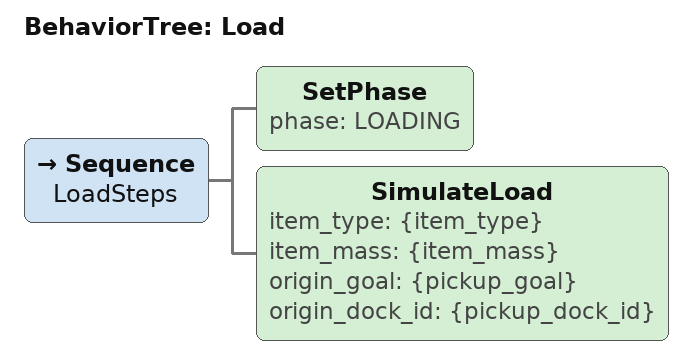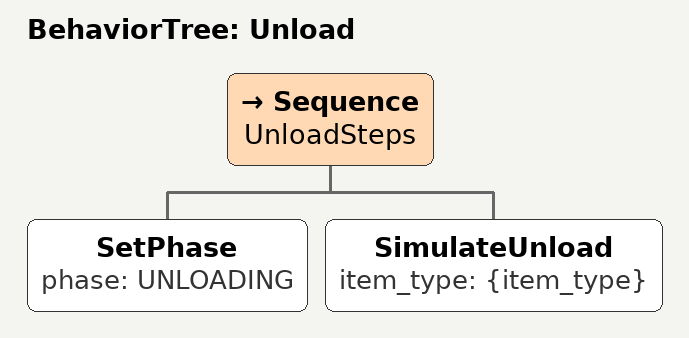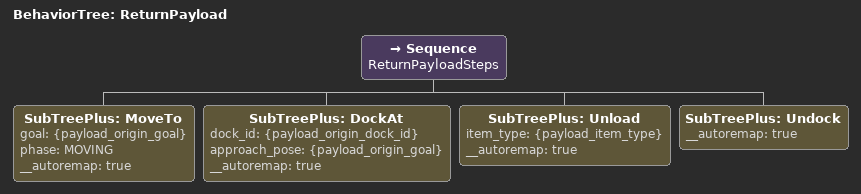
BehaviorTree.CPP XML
<?xml version="1.0" encoding="UTF-8"?>
<root>
  <BehaviorTree ID="Load">
    <Sequence name="LoadSteps">
      <SetPhase phase="LOADING"/>
      <SimulateLoad item_type="{item_type}" item_mass="{item_mass}"
                    origin_goal="{pickup_goal}" origin_dock_id="{pickup_dock_id}"/>
    </Sequence>
  </BehaviorTree>

  <BehaviorTree ID="Unload">
    <Sequence name="UnloadSteps">
      <SetPhase phase="UNLOADING"/>
      <SimulateUnload item_type="{item_type}"/>
    </Sequence>
  </BehaviorTree>

  <BehaviorTree ID="ReturnPayload">
    <Sequence name="ReturnPayloadSteps">
      <SubTreePlus ID="MoveTo" goal="{payload_origin_goal}" phase="MOVING" __autoremap="true"/>
      <SubTreePlus ID="DockAt" dock_id="{payload_origin_dock_id}" approach_pose="{payload_origin_goal}" __autoremap="true"/>
      <SubTreePlus ID="Unload" item_type="{payload_item_type}" __autoremap="true"/>
      <SubTreePlus ID="Undock" __autoremap="true"/>
    </Sequence>
  </BehaviorTree>
</root>
